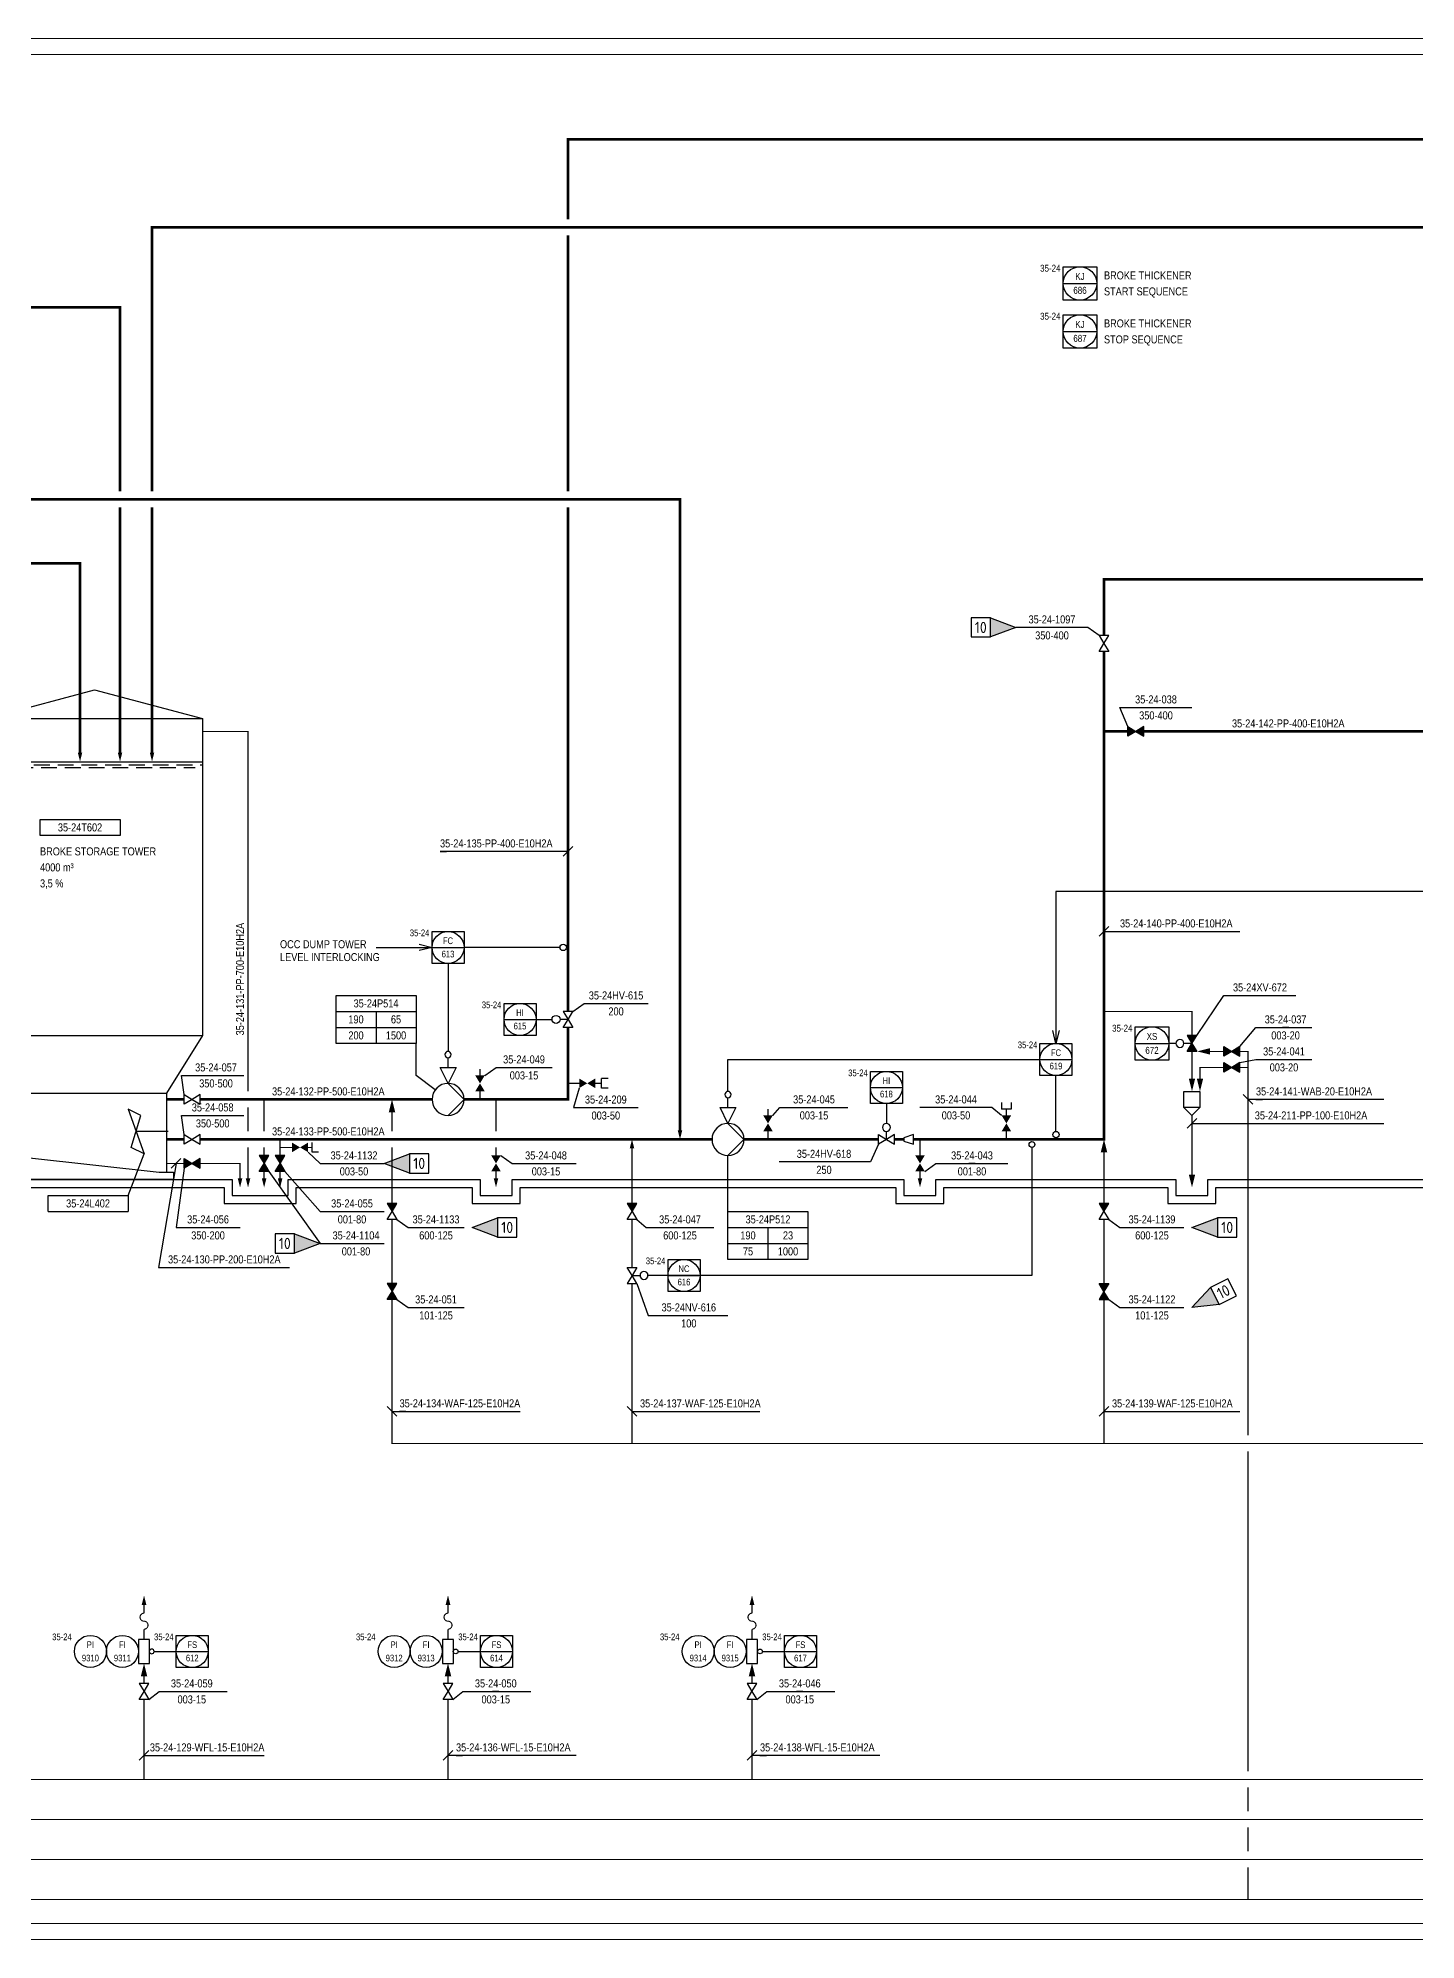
# Model space of a CAD drawing. Header units: millimetres. Extents: x -55 to 6506, y -5 to 599.
# Drawn here: x 4219 to 4650, y 0 to 594 of the extents above; entities that cross this region are included whole.
import ezdxf
from ezdxf.enums import TextEntityAlignment as Align

# ---------------------------------------------------------------- set-up
doc = ezdxf.new("R2010")
doc.units = ezdxf.units.MM
doc.header["$LTSCALE"] = 10
doc.header["$MEASUREMENT"] = 0
doc.linetypes.add('DASHEDX2', pattern=[1.5, 1, -0.5])
doc.layers.get('0').update_dxf_attribs({"linetype": 'CONTINUOUS'})
for name, color, linetype in [('P-A-SHEET', 3, 'CONTINUOUS'), ('P-AGITATOR_POS', 7, 'CONTINUOUS'), ('P-COOLING_WATER', 3, 'CONTINUOUS'), ('P-CVPOS', 7, 'CONTINUOUS'), ('P-EQUIPMENTS', 7, 'CONTINUOUS'), ('P-FITTINGS', 7, 'CONTINUOUS'), ('P-FLOOR', 7, 'CONTINUOUS'), ('P-INSTRPOS', 7, 'CONTINUOUS'), ('P-INSTRPOS_TEXTS', 7, 'CONTINUOUS'), ('P-INSTRU', 7, 'CONTINUOUS'), ('P-LINEPOS', 7, 'CONTINUOUS'), ('P-MASS1', 6, 'CONTINUOUS'), ('P-OTHER', 7, 'CONTINUOUS'), ('P-PUMP_POS', 7, 'CONTINUOUS'), ('P-PUMPS', 7, 'CONTINUOUS'), ('P-REJECT', 22, 'CONTINUOUS'), ('P-REVISIONS', 1, 'CONTINUOUS'), ('P-SEALING_WATER', 3, 'CONTINUOUS'), ('P-SYMB', 7, 'CONTINUOUS'), ('P-TANK_POS', 7, 'CONTINUOUS'), ('P-TEXT', 7, 'CONTINUOUS'), ('P-VALVEPOS', 7, 'CONTINUOUS'), ('P-VENTS', 7, 'CONTINUOUS'), ('P-WATER', 3, 'CONTINUOUS'), ('P-WHITE_WATER', 3, 'CONTINUOUS'), ('PI0ATT', 7, 'CONTINUOUS')]:
    doc.layers.add(name, color=color, linetype=linetype)
doc.styles.add('Arial', font='ARIALN.TTF')
doc.styles.add('CTS_REV', font='isocp.shx')
doc.styles.add('ROMANS', font='ARIALN.TTF')
doc.styles.get("Standard").update_dxf_attribs({"font": 'ARIALN.TTF'})

# ---------------------------------------------------------------- blocks, each defined once
blk = doc.blocks.new('PPI_0100X')
at = {"color": 0}
blk.add_circle((0, 0), 0.75, dxfattribs=at)
at = {"layer": 'PI0ATT', "color": 0, "flags": 1}
for tag, p in [('ANTNIMI', (-0.88, -0.31)), ('ANTPOS', (-0.88, -0.39)), ('ANTPNIM', (-0.88, -0.48)), ('ANTDN', (-0.88, -0.56)), ('ANTPN', (-0.88, -0.64)), ('ANTMAT', (-0.88, -0.73)), ('ANTLIIT', (-0.88, -0.81)), ('ANTPITU', (-0.88, -0.89)), ('ANTERI1', (-0.88, -0.98)), ('ANTPHAV', (-0.88, -1.06)), ('ANTSIPO', (-0.88, -1.14)), ('ANTAILY', (-0.88, -1.23)), ('ANTTIH', (-0.88, -1.31)), ('ANTALUE', (-0.88, -1.39)), ('ANTKPAI', (-0.88, -1.48)), ('ANTLMP', (-0.88, -1.56)), ('ANTYLAM', (-0.88, -1.64)), ('ANTLISA', (-0.88, -1.73))]:
    blk.add_attdef(tag, p, '', height=0.05, dxfattribs=at)
blk = doc.blocks.new('P7A1252')
at = {"color": 0, "linetype": 'ByBlock'}
for p, q in [((0, -1.5), (0, 1.5)), ((2, 1.5), (0, 1.5)), ((2, -1.5), (0, -1.5))]:
    blk.add_line(p, q, dxfattribs=at)
blk = doc.blocks.new('P7A1105')
at = {"color": 0, "linetype": 'ByBlock'}
for points in [[(-3, 1.8), (-3, -1.8), (0, 0)], [(0, 0), (3, 1.8), (3, -1.8)]]:
    blk.add_solid(points, dxfattribs=at)
blk = doc.blocks.new('P7A0200')
at = {"color": 0, "linetype": 'ByBlock'}
for p, q in [((0, 5), (5, 0)), ((5, 0), (0, -5))]:
    blk.add_line(p, q, dxfattribs=at)
blk.add_lwpolyline([(0, -5, 1), (0, 5, 1)], format="xyb", close=True, dxfattribs=at)
blk = doc.blocks.new('P7A1106')
at = {"color": 0, "linetype": 'ByBlock'}
for p, q in [((3, 1.8), (0, 0)), ((3, -1.8), (3, 1.8)), ((0, 0), (3, -1.8))]:
    blk.add_line(p, q, dxfattribs=at)
blk.add_lwpolyline([(-3, 1.8), (0, 0), (-3, -1.8)], close=True, dxfattribs=at)
blk.add_solid([(3, 1.8), (0, 0), (3, -1.8)], dxfattribs=at)
blk = doc.blocks.new('P7A1120')
at = {"color": 0, "linetype": 'ByBlock'}
blk.add_line((0, 0), (0, 3), dxfattribs=at)
for points in [[(-3, 1.8), (0, 0), (-3, -1.8)], [(3, 1.8), (0, 0), (3, -1.8)]]:
    blk.add_lwpolyline(points, close=True, dxfattribs=at)
blk.add_lwpolyline([(-1.5, 4.5, 1), (1.5, 4.5, 1)], format="xyb", close=True, dxfattribs=at)
blk = doc.blocks.new('PPI_1204A')
at = {"color": 0, "linetype": 'ByBlock'}
for p, q in [((-6, -6), (-6, 6)), ((-6, 6), (6, 6)), ((-6, 0), (6, 0)), ((6, 6), (6, -6)), ((6, -6), (-6, -6))]:
    blk.add_line(p, q, dxfattribs=at)
blk.add_circle((0, 0), 6, dxfattribs=at)
blk = doc.blocks.new('PPI_0900A')
at = {"color": 0, "linetype": 'ByBlock'}
blk.add_line((-1, 0), (1, 0), dxfattribs=at)
blk = doc.blocks.new('PPI_1000A')
at = {"color": 0, "linetype": 'ByBlock'}
blk.add_line((-1, 0), (1, 0), dxfattribs=at)
blk = doc.blocks.new('PPI_1100A')
at = {"color": 0, "linetype": 'ByBlock'}
blk.add_line((0, 0), (2, 0), dxfattribs=at)
blk = doc.blocks.new('PR46FDB')
h = blk.add_hatch(color=0)
h.paths.add_polyline_path([(-3, -1.8), (-3, 1.8), (0, 0)])
h.paths.add_polyline_path([(3, -1.8), (3, 1.8), (0, 0)])
at = {"color": 0, "linetype": 'ByBlock'}
for points in [[(-3, -1.8), (-3, 1.8), (0, 0)], [(3, -1.8), (3, 1.8), (0, 0)]]:
    blk.add_lwpolyline(points, close=True, dxfattribs=at)
blk = doc.blocks.new('PR46FE9')
h = blk.add_hatch(color=0)
h.paths.add_polyline_path([(-3, -1.8), (-3, 1.8), (0, 0)])
h.paths.add_polyline_path([(3, -1.8), (3, 1.8), (0, 0)])
at = {"color": 0, "linetype": 'ByBlock'}
for points in [[(-3, -1.8), (-3, 1.8), (0, 0)], [(3, -1.8), (3, 1.8), (0, 0)]]:
    blk.add_lwpolyline(points, close=True, dxfattribs=at)
blk = doc.blocks.new('P7A1305')
at = {"color": 0, "linetype": 'ByBlock'}
blk.add_solid([(-4, -1), (-4, 1), (0, 0)], dxfattribs=at)
blk = doc.blocks.new('PPI_1200A')
at = {"color": 0, "linetype": 'ByBlock'}
blk.add_circle((0, 0), 6, dxfattribs=at)
blk = doc.blocks.new('P7A1212')
at = {"color": 0, "linetype": 'ByBlock'}
for p, q in [((0, -1.5), (0, 1.5)), ((2, -1.5), (0, -1.5))]:
    blk.add_line(p, q, dxfattribs=at)
blk = doc.blocks.new('P7A1304')
at = {"color": 0, "linetype": 'ByBlock'}
blk.add_line((1.5, 1.5), (-1.5, -1.5), dxfattribs=at)
blk = doc.blocks.new('PPI_0102B')
at = {"color": 0, "linetype": 'ByBlock'}
blk.add_circle((0, -1), 1, dxfattribs=at)
blk = doc.blocks.new('PR19081')
h = blk.add_hatch(color=0)
h.paths.add_polyline_path([(-3, -1.8), (-3, 1.8), (0, 0)])
h.paths.add_polyline_path([(3, -1.8), (3, 1.8), (0, 0)])
at = {"color": 0, "linetype": 'ByBlock'}
for points in [[(-3, -1.8), (-3, 1.8), (0, 0)], [(3, -1.8), (3, 1.8), (0, 0)]]:
    blk.add_lwpolyline(points, close=True, dxfattribs=at)
blk = doc.blocks.new('P7A1210')
at = {"color": 0, "linetype": 'ByBlock'}
blk.add_lwpolyline([(-3, 1.5), (-3, -1.5), (0, -0.5), (0, 0.5)], close=True, dxfattribs=at)
blk = doc.blocks.new('PPI_0802A-25_0')
at = {"color": 0, "linetype": 'ByBlock'}
for p, q in [((0, -5), (0, 0)), ((0, 0), (25, 0)), ((25, 0), (25, -5)), ((0, -5), (25, -5))]:
    blk.add_line(p, q, dxfattribs=at)
blk = doc.blocks.new('PRMF2F2')
h = blk.add_hatch(color=0)
h.paths.add_polyline_path([(-3, -1.8), (-3, 1.8), (0, 0)])
h.paths.add_polyline_path([(3, -1.8), (3, 1.8), (0, 0)])
at = {"layer": 'P-VENTS', "color": 7, "linetype": 'Continuous'}
for points in [[(-3, -1.8), (-3, 1.8), (0, 0)], [(3, -1.8), (3, 1.8), (0, 0)]]:
    blk.add_lwpolyline(points, close=True, dxfattribs=at)
blk = doc.blocks.new('P7A1100')
at = {"color": 0, "linetype": 'ByBlock'}
for points in [[(-3, -1.8), (-3, 1.8), (0, 0)], [(3, -1.8), (3, 1.8), (0, 0)]]:
    blk.add_lwpolyline(points, close=True, dxfattribs=at)
blk = doc.blocks.new('PPI_0521A-25_0')
at = {"color": 0, "linetype": 'ByBlock'}
for p, q in [((0, 0), (25, 0)), ((0, -15), (0, 0)), ((25, 0), (25, -15)), ((0, -5), (25, -5)), ((12.5, -5), (12.5, -15)), ((0, -10), (25, -10)), ((25, -15), (0, -15))]:
    blk.add_line(p, q, dxfattribs=at)
blk = doc.blocks.new('PPI_0700A-25_0')
at = {"color": 0, "linetype": 'ByBlock'}
for p, q in [((0, 0), (25, 0)), ((0, -5), (0, 0)), ((25, 0), (25, -5)), ((25, -5), (0, -5))]:
    blk.add_line(p, q, dxfattribs=at)
blk = doc.blocks.new('CVMD4A3')
at = {"color": 0, "linetype": 'Continuous'}
blk.add_lwpolyline([(-1.5, 4.5, -1), (1.5, 4.5, -1), (-1.5, 4.5)], format="xyb", close=True, dxfattribs=at)
blk.add_lwpolyline([(0, 0), (0, 3)], dxfattribs=at)
at = {"layer": 'P-VENTS', "color": 0, "linetype": 'Continuous'}
for points in [[(-3, -1.8), (-3, 1.8), (0, 0)], [(3, -1.8), (3, 1.8), (0, 0)]]:
    blk.add_lwpolyline(points, close=True, dxfattribs=at)
blk = doc.blocks.new('P7A13E8')
at = {"color": 0, "linetype": 'Continuous'}
for points in [[(0, 5), (0, 8)], [(-2.5, 5), (2.5, 5), (0, 0), (-2.5, 5)]]:
    blk.add_lwpolyline(points, dxfattribs=at)
for start, end in [(90, 270), (270, 90)]:
    blk.add_arc((0, 9), 1, start, end, dxfattribs=at)
blk = doc.blocks.new('PRMD55D')
at = {"layer": 'P-OTHER'}
h = blk.add_hatch(color=0, dxfattribs=at)
h.dxf.hatch_style = 1
h.paths.add_polyline_path([(-3, -1.8), (-3, 1.8), (0, 0)])
h.paths.add_polyline_path([(3, -1.8), (3, 1.8), (0, 0)])
at = {"layer": 'P-VENTS', "color": 0, "linetype": 'Continuous'}
for points in [[(-3, -1.8), (-3, 1.8), (0, 0)], [(3, -1.8), (3, 1.8), (0, 0)]]:
    blk.add_lwpolyline(points, close=True, dxfattribs=at)
blk = doc.blocks.new('P7A0113')
at = {"color": 0, "linetype": 'ByBlock'}
for p, q in [((-10, 160), (27.5, 170)), ((27.5, 170), (65, 160)), ((-10, 160), (65, 160)), ((-10, 145), (-10, 160)), ((65, 160), (65, 145)), ((-10, 50), (-10, 145)), ((-10, 145), (65, 145)), ((65, 145), (65, 50)), ((-10, 50), (65, 50)), ((2.5, 30), (-10, 50)), ((65, 50), (52.5, 30)), ((2.5, 30), (52.5, 30)), ((2.5, 7.5), (2.5, 30)), ((52.5, 30), (52.5, 2.5)), ((0, 0), (0, 7.5)), ((0, 7.5), (2.5, 7.5)), ((2.5, 7.5), (5, 7.5)), ((5, 7.5), (50, 2.5)), ((55, 0), (0, 0)), ((50, 2.5), (52.5, 2.5)), ((52.5, 2.5), (55, 2.5)), ((55, 2.5), (55, 0))]:
    blk.add_line(p, q, dxfattribs=at)
at = {"color": 0, "linetype": 'DASHEDX2', "ltscale": 0.55, "flags": 128}
for points in [[(-10, 144), (65, 144)], [(-7.5, 143), (62.5, 143)]]:
    blk.add_lwpolyline(points, dxfattribs=at)
blk = doc.blocks.new('P7A1312')
at = {"color": 0, "linetype": 'ByBlock'}
for p, q in [((-8.5, 5), (-12.5, 7)), ((-12.5, 7), (-7.5, -7)), ((-11.5, -5), (-8.5, 5)), ((0, 0), (-10, 0)), ((-7.5, -7), (-11.5, -5))]:
    blk.add_line(p, q, dxfattribs=at)
blk = doc.blocks.new('P7A1309')
at = {"color": 0, "linetype": 'ByBlock'}
for p, q in [((-4, 1), (0, 0)), ((0, 0), (-4, -1))]:
    blk.add_line(p, q, dxfattribs=at)
blk = doc.blocks.new('PRMEA3B')
at = {"layer": 'P-OTHER'}
h = blk.add_hatch(color=0, dxfattribs=at)
h.paths.add_polyline_path([(-3, 1.8), (-3, -1.8), (0, 0)])
h.paths.add_polyline_path([(3, -1.8), (3, 1.8), (0, 0)])
at = {"layer": 'P-VENTS', "color": 0, "linetype": 'Continuous'}
for points in [[(-3, -1.8), (-3, 1.8), (0, 0)], [(3, -1.8), (3, 1.8), (0, 0)]]:
    blk.add_lwpolyline(points, close=True, dxfattribs=at)
blk.add_lwpolyline([(-1.5, 4.5, -1), (1.5, 4.5, -1), (-1.5, 4.5)], format="xyb", close=True, dxfattribs=at)
blk.add_lwpolyline([(0, 0), (0, 3)], dxfattribs=at)
blk = doc.blocks.new('PRMEA49')
at = {"layer": 'P-OTHER'}
h = blk.add_hatch(color=0, dxfattribs=at)
h.paths.add_polyline_path([(-3, 1.8), (-3, -1.8), (0, 0)])
h.paths.add_polyline_path([(3, -1.8), (3, 1.8), (0, 0)])
at = {"layer": 'P-VENTS', "color": 0, "linetype": 'Continuous'}
for points in [[(-3, -1.8), (-3, 1.8), (0, 0)], [(3, -1.8), (3, 1.8), (0, 0)]]:
    blk.add_lwpolyline(points, close=True, dxfattribs=at)
blk = doc.blocks.new('PRMEA55')
at = {"layer": 'P-OTHER'}
h = blk.add_hatch(color=0, dxfattribs=at)
h.paths.add_polyline_path([(-3, 1.8), (-3, -1.8), (0, 0)])
h.paths.add_polyline_path([(3, -1.8), (3, 1.8), (0, 0)])
at = {"layer": 'P-VENTS', "color": 0, "linetype": 'Continuous'}
for points in [[(-3, -1.8), (-3, 1.8), (0, 0)], [(3, -1.8), (3, 1.8), (0, 0)]]:
    blk.add_lwpolyline(points, close=True, dxfattribs=at)
blk = doc.blocks.new('P7A1372')
at = {"color": 0, "linetype": 'ByBlock'}
blk.add_lwpolyline([(-14, 3), (-14, -3), (-8, -3), (-8, 3)], close=True, dxfattribs=at)
blk.add_lwpolyline([(-8, 3), (0, 0), (-8, -3)], dxfattribs=at)
blk.add_solid([(-8, -3), (-8, 3), (0, 0)], dxfattribs=at)
at = {"color": 7, "linetype": 'Continuous', "style": 'CTS_REV'}
blk.add_attdef('A', text='', height=3.5, dxfattribs=at).set_placement((-11, 0), align=Align.MIDDLE)
blk = doc.blocks.new('P7A1369')
at = {"color": 0, "linetype": 'ByBlock'}
blk.add_lwpolyline([(8, -3), (0, 0), (8, 3)], dxfattribs=at)
blk.add_lwpolyline([(14, -3), (14, 3), (8, 3), (8, -3)], close=True, dxfattribs=at)
blk.add_solid([(8, 3), (8, -3), (0, 0)], dxfattribs=at)
at = {"color": 7, "linetype": 'Continuous', "style": 'CTS_REV'}
blk.add_attdef('A', text='', height=3.5, dxfattribs=at).set_placement((11, 0), align=Align.MIDDLE)

msp = doc.modelspace()

# ---------------------------------------------------------------- linework, layer by layer
at = {"layer": 'P-A-SHEET', "color": 7, "const_width": 0.35}
for points in [[(-50, 0), (6501, 0), (6501, 594), (-50, 594)], [(-45, 5), (6496, 5), (6496, 589), (-45, 589)]]:
    msp.add_lwpolyline(points, close=True, dxfattribs=at)
at = {"layer": 'P-COOLING_WATER', "const_width": 0.35}
for points in [[(5972.5, 37.5), (15, 37.5)], [(15, 25), (5972.5, 25)]]:
    msp.add_lwpolyline(points, dxfattribs=at)
at = {"layer": 'P-CVPOS'}
for points in [[(4386.5, 290), (4390, 292.5), (4410, 292.5)], [(4581.5, 282.5), (4590, 295), (4612.5, 295)], [(4482, 248.5), (4479.5, 243), (4451, 243)], [(4406.5, 205), (4410, 195), (4435, 195)]]:
    msp.add_lwpolyline(points, dxfattribs=at)
at = {"layer": 'P-FLOOR'}
for points in [[(4075, 237.5), (4280, 237.5), (4280, 232.5), (4297.5, 232.5), (4297.5, 237.5), (4357.5, 237.5), (4357.5, 232.5), (4367.5, 232.5), (4367.5, 237.5), (4490, 237.5), (4490, 232.5), (4500, 232.5), (4500, 237.5), (4575, 237.5), (4575, 232.5), (4585, 232.5), (4585, 237.5), (4765, 237.5), (4765, 232.5), (4780, 232.5), (4780, 237.5), (4882.5, 237.5)], [(4077.5, 235), (4277.5, 235), (4277.5, 230), (4300, 230), (4300, 235), (4355, 235), (4355, 230), (4370, 230), (4370, 235), (4487.5, 235), (4487.5, 230), (4502.5, 230), (4502.5, 235), (4572.5, 235), (4572.5, 230), (4587.5, 230), (4587.5, 235), (4762.5, 235), (4762.5, 230), (4782.5, 230), (4782.5, 235), (4882.5, 235)]]:
    msp.add_lwpolyline(points, dxfattribs=at)
at = {"layer": 'P-INSTRU'}
for points in [[(4925, 327.5), (4537.5, 327.5), (4537.5, 280)], [(4382.5, 310), (4352.5, 310)], [(4347.5, 305), (4347.5, 277.5)], [(4375, 287.5), (4380, 287.5)], [(4575, 280), (4572.72, 280)], [(4435, 265), (4435, 275), (4532.5, 275)], [(4537.5, 252.5), (4537.5, 270)], [(4484.5, 261.25), (4484.5, 255)], [(4530, 247.5), (4530, 207.5), (4410, 207.5)], [(4416.25, 207.5), (4410, 207.5)], [(4255.63, 90), (4262.57, 90)], [(4350.65, 90), (4357.5, 90)], [(4445.76, 90), (4452.5, 90)]]:
    msp.add_lwpolyline(points, dxfattribs=at)
at = {"layer": 'P-LINEPOS'}
for points in [[(4385, 340), (4345, 340)], [(4552.5, 315), (4595, 315)], [(4580, 255), (4640, 255)], [(4262.5, 242.5), (4257, 210), (4298, 210)], [(4330, 165), (4332.5, 165), (4370, 165)], [(4405, 165), (4445, 165)], [(4552.5, 165), (4595, 165)], [(4252.5, 57.5), (4290, 57.5)], [(4387.5, 57.5), (4347.5, 57.5)], [(4482.5, 57.5), (4442.5, 57.5)]]:
    msp.add_lwpolyline(points, dxfattribs=at)
at = {"layer": 'P-MASS1'}
for points, const_width in [([(4385, 537.5), (4385, 562.5), (5973.5, 562.5)], 0.8), ([(4255, 452.5), (4255, 535), (5112.5, 535), (5112.5, 525)], 0.8), ([(4385, 452.51), (4385, 532.5)], 0.8), ([(2205, 480), (2205, 510), (4245, 510), (4245, 452.5)], 0.8), ([(4420, 252.8), (4420, 450), (4042.5, 450), (4042.5, 417.5), (4042.54, 430), (4042.54, 265), (3977.5, 265)], 0.8), ([(4245, 447.5), (4245, 370.86)], 0.8), ([(4255, 370.86), (4255, 447.5)], 0.8), ([(4385, 290), (4385, 447.51)], 0.8), ([(3987.54, 250), (4092.5, 250), (4092.5, 430), (4232.5, 430), (4232.5, 370.86)], 0.8), ([(4552.5, 407.5), (4552.5, 425), (4865, 425)], 0.8), ([(4552.5, 402.5), (4552.5, 250), (4493, 250)], 0.8), ([(4552.5, 380), (4552.5, 382.5)], 0.4), ([(4552.5, 377.5), (4560, 377.5)], 0.8), ([(4565, 377.5), (4940, 377.5)], 0.8), ([(4552.5, 345), (4552.5, 362.5)], 0.8), ([(4352.5, 262.5), (4385, 262.5), (4385, 285)], 0.8), ([(4259.5, 262.5), (4265, 262.5)], 0.8), ([(4270, 262.5), (4330.5, 262.5)], 0.8), ([(4330, 262.5), (4342.5, 262.5)], 0.8), ([(4265, 250), (4259.5, 250)], 0.8), ([(4430, 250), (4270, 250)], 0.8), ([(4440, 250), (4482, 250)], 0.8), ([(4487, 250), (4490, 250)], 0.8)]:
    msp.add_lwpolyline(points, dxfattribs=dict(at, const_width=const_width))
at = {"layer": 'P-OTHER'}
for points in [[(4325, 310), (4342.5, 310)], [(4582.5, 260), (4577.5, 260), (4577.5, 265), (4582.5, 265), (4582.5, 260)], [(4640, 262.5), (4597.5, 262.5)], [(4577.5, 260), (4580, 257.5), (4582.5, 260)], [(4247.5, 232.5), (4252.5, 245.5)], [(4435, 227.5), (4435, 245)]]:
    msp.add_lwpolyline(points, dxfattribs=at)
for points in [[(4250.75, 86.25), (4254.25, 86.25), (4254.25, 93.75), (4250.75, 93.75), (4250.75, 86.25)], [(4345.75, 86.25), (4349.25, 86.25), (4349.25, 93.75), (4345.75, 93.75), (4345.75, 86.25)], [(4440.75, 86.25), (4444.25, 86.25), (4444.25, 93.75), (4440.75, 93.75), (4440.75, 86.25)]]:
    msp.add_lwpolyline(points, close=True, dxfattribs=at)
at = {"layer": 'P-PUMP_POS'}
msp.add_lwpolyline([(4343.5, 265.5), (4337.5, 270), (4337.5, 280)], dxfattribs=at)
at = {"layer": 'P-REJECT', "const_width": 0.35}
for points in [[(4270.75, 377.5), (4285, 377.5), (4285, 265)], [(4580, 282.5), (4580, 290), (4552.5, 290)], [(4580, 269), (4580, 277.5)], [(4357.5, 270), (4357.5, 272)], [(4385.01, 267.53), (4388.51, 267.53)], [(4393.51, 267.53), (4395.51, 267.53)], [(4290, 252.5), (4290, 262.5)], [(4357.5, 262.5), (4357.5, 265)], [(4362.5, 262.5), (4362.5, 252.5)], [(4285, 260), (4285, 252.5)], [(4447.5, 257.5), (4447.5, 259.5)], [(4522, 257.5), (4522, 259.5)], [(4580, 257.5), (4580, 239)], [(4295, 245), (4295, 250)], [(4447.5, 250), (4447.5, 252.5)], [(4495, 250), (4495, 245)], [(4522, 250), (4522, 252.5)], [(4285, 247.5), (4285.01, 237.8)], [(4290, 245), (4290, 247.5)], [(4295, 247.5), (4298.75, 247.5)], [(4303.75, 247.5), (4305, 247.5)], [(4362.5, 247.5), (4362.5, 245)], [(4265, 242.5), (4259.5, 242.5)], [(4282.5, 237.8), (4282.5, 242.5), (4270, 242.5)], [(4290, 237.8), (4290, 240)], [(4295, 237.8), (4295, 240)], [(4362.5, 240), (4362.5, 237.8)], [(4495, 240), (4495, 236.77)]]:
    msp.add_lwpolyline(points, dxfattribs=at)
at = {"layer": 'P-SEALING_WATER', "const_width": 0.35}
for points in [[(4252.5, 93.75), (4252.5, 96.94), (4252.5, 96.94, 1), (4252.5, 99.44, -1), (4252.5, 101.94), (4252.5, 105.59)], [(4347.5, 93.75), (4347.5, 96.94), (4347.5, 96.94, 1), (4347.5, 99.44, -1), (4347.5, 101.94), (4347.5, 105.59)], [(4442.5, 93.75), (4442.5, 96.94), (4442.5, 96.94, 1), (4442.5, 99.44, -1), (4442.5, 101.94), (4442.5, 105.59)]]:
    msp.add_lwpolyline(points, format="xyb", dxfattribs=at)
msp.add_lwpolyline([(15, 50), (5972.5, 50)], dxfattribs=at)
at = {"layer": 'P-VALVEPOS'}
for points in [[(4551, 407.5), (4547.5, 410), (4525, 410)], [(4560, 379), (4557.5, 385), (4580, 385)], [(4595, 279), (4600, 285), (4617.5, 285)], [(4595, 274), (4600, 275), (4617.5, 275)], [(4265, 264), (4264.2, 270), (4283.7, 270)], [(4359, 270), (4362.5, 272.5), (4380, 272.5)], [(4388.51, 266.03), (4386.71, 259.96), (4406.94, 259.96)], [(4265, 251.5), (4264.2, 257.5), (4283.7, 257.5)], [(4449, 257.5), (4451.25, 260), (4472.5, 260)], [(4520.5, 257.5), (4517.5, 260), (4495, 260)], [(4303.75, 246), (4307.5, 242.5), (4327.5, 242.5)], [(4364, 245), (4367.5, 242.5), (4387.5, 242.5)], [(4265, 241), (4262.5, 222.5), (4282.5, 222.5)], [(4291.5, 240), (4307.5, 217.5), (4327.5, 217.5)], [(4296.5, 240), (4307.5, 227.5), (4327.5, 227.5)], [(4496.5, 240), (4500, 242.5), (4522.5, 242.5)], [(4331.5, 225), (4335, 222.5), (4352.5, 222.5)], [(4406.5, 225), (4409.38, 222.5), (4430.62, 222.5)], [(4554, 225), (4557.5, 222.5), (4577.5, 222.5)], [(4331.5, 200), (4335, 197.5), (4352.5, 197.5)], [(4554, 200), (4557.5, 197.5), (4577.5, 197.5)], [(4254, 75), (4257.18, 77.5), (4278.43, 77.5)], [(4349, 75), (4352.18, 77.5), (4373.43, 77.5)], [(4444, 75), (4447.18, 77.5), (4468.43, 77.5)]]:
    msp.add_lwpolyline(points, dxfattribs=at)
at = {"layer": 'P-WATER', "const_width": 0.35}
for points in [[(4585.62, 277.5), (4590, 277.5)], [(4595, 277.5), (4597.5, 277.5), (4597.5, 227.5), (4597.5, 157.5)], [(4582.5, 267.5), (4582.5, 272.5), (4590, 272.5)], [(4595, 272.5), (4597.5, 272.5)], [(4597.5, 152.5), (4597.5, 52.5)], [(4252.5, 80), (4252.5, 82.25)], [(4347.5, 80), (4347.5, 82.25)], [(4442.5, 80), (4442.5, 82.25)], [(4252.5, 75), (4252.5, 50)], [(4347.5, 75), (4347.5, 50)], [(4442.5, 75), (4442.5, 50)], [(4597.5, 47.5), (4597.5, 40)], [(4597.5, 35), (4597.5, 27.5)], [(4597.5, 22.5), (4597.5, 15), (4597.5, 12.5)], [(15, 12.5), (5272.5, 12.5)]]:
    msp.add_lwpolyline(points, dxfattribs=at)
at = {"layer": 'P-WHITE_WATER', "const_width": 0.35}
for points in [[(4552.5, 315), (4552.5, 252.5)], [(4330, 252.5), (4330, 260)], [(4330, 230), (4330, 247.5)], [(4405, 247.94), (4405, 230)], [(4552.5, 233.75), (4552.5, 247.5)], [(4552.5, 247.5), (4552.5, 233.75)], [(4552.5, 233.75), (4552.5, 230)], [(4330, 205), (4330, 225)], [(4405, 225), (4405, 210)], [(4552.5, 225), (4552.5, 205)], [(4552.5, 225), (4552.5, 205)], [(4552.5, 205), (4552.5, 225)], [(4405, 205), (4405, 205)], [(4405, 155), (4405, 205)], [(4405, 155), (4330, 155), (4330, 200)], [(4552.5, 201.25), (4552.5, 155)], [(4522.5, 155), (4405, 155)], [(4522.5, 155), (4625, 155), (5925, 155)]]:
    msp.add_lwpolyline(points, dxfattribs=at)

# ---------------------------------------------------------------- block references
at = {"layer": 'P-AGITATOR_POS', "color": 140}
msp.add_blockref('PPI_0802A-25_0', (4222.5, 232.5), dxfattribs=at)
at = {"layer": 'P-CVPOS', "color": 140}
for p in [(4400.01, 292.5), (4601.25, 295), (4422.75, 195)]:
    msp.add_blockref('PPI_1000A', p, dxfattribs=at)
at = {"layer": 'P-CVPOS', "color": 140, "rotation": 180}
msp.add_blockref('PPI_1000A', (4465, 243), dxfattribs=at)
at = {"layer": 'P-EQUIPMENTS', "xscale": 0.9000000000000001, "yscale": 0.9000000000000001, "zscale": 0.9000000000000001}
msp.add_blockref('P7A0113', (4212.25, 237.5), dxfattribs=at)
at = {"layer": 'P-FITTINGS', "rotation": 180}
msp.add_blockref('P7A1210', (4490, 250), dxfattribs=at)
at = {"layer": 'P-INSTRPOS', "color": 140}
for name, p, xscale, yscale, zscale in [('PPI_1204A', (4545, 517.5), 0.87, 0.87, 0.87), ('PPI_1204A', (4545, 502.5), 0.87, 0.87, 0.87), ('PPI_1204A', (4347.5, 310), 0.833333, 0.833333, 0.833333), ('PPI_1204A', (4370, 287.5), 0.833333, 0.833333, 0.833333), ('PPI_1204A', (4537.5, 275), 0.8333, 0.8333, 0.8333), ('PPI_1204A', (4567.5, 280), 0.87, 0.87, 0.87), ('PPI_1200A', (4235.74, 90), 0.8333, 0.8333, 0.8333), ('PPI_1200A', (4245.74, 90), 0.8333, 0.8333, 0.8333), ('PPI_1204A', (4267.57, 90), 0.8333, 0.8333, 0.8333), ('PPI_1200A', (4330.67, 90), 0.833299999999781, 0.833299999999781, 0.833299999999781), ('PPI_1200A', (4340.67, 90), 0.833299999999781, 0.833299999999781, 0.833299999999781), ('PPI_1204A', (4362.64, 90), 0.833299999999781, 0.833299999999781, 0.833299999999781), ('PPI_1200A', (4425.67, 90), 0.833299999999781, 0.833299999999781, 0.833299999999781), ('PPI_1200A', (4435.67, 90), 0.833299999999781, 0.833299999999781, 0.833299999999781), ('PPI_1204A', (4457.64, 90), 0.833299999999781, 0.833299999999781, 0.833299999999781)]:
    msp.add_blockref(name, p, dxfattribs=dict(at, xscale=xscale, yscale=yscale, zscale=zscale))
at = {"layer": 'P-INSTRU', "color": 140, "rotation": 90}
msp.add_blockref('PPI_0102B', (4382.5, 310), dxfattribs=at)
at = {"layer": 'P-INSTRU', "color": 140}
for name, p, xscale, yscale, zscale in [('PPI_1204A', (4484.5, 266.25), 0.833333333333334, 0.833333333333334, 0.833333333333334), ('PPI_0100X', (4530, 248.4), 1.2, 1.2, 1.2), ('PPI_1204A', (4421.25, 207.5), 0.833333333333334, 0.833333333333334, 0.833333333333334)]:
    msp.add_blockref(name, p, dxfattribs=dict(at, xscale=xscale, yscale=yscale, zscale=zscale))
for name, p in [('PPI_0102B', (4537.5, 252.5)), ('PPI_0100X', (4349.9, 90)), ('PPI_0100X', (4445.01, 90))]:
    msp.add_blockref(name, p, dxfattribs=at)
at = {"layer": 'P-INSTRU', "color": 140, "xscale": -1}
msp.add_blockref('PPI_0100X', (4254.9, 90), dxfattribs=at)
at = {"layer": 'P-LINEPOS', "color": 140}
for p in [(4592.5, 377.5), (4345, 340), (4557.5, 315), (4292.5, 262.5), (4600, 262.5), (4292.5, 250), (4599.63, 255), (4260, 210), (4332.36, 165.03), (4407.5, 165), (4555, 165), (4254.32, 57.5), (4350, 57.5), (4445, 57.5)]:
    msp.add_blockref('PPI_1100A', p, dxfattribs=at)
at = {"layer": 'P-LINEPOS'}
for p in [(4385, 340), (4552.5, 315), (4580, 255), (4347.5, 57.5), (4442.5, 57.5)]:
    msp.add_blockref('P7A1304', p, dxfattribs=at)
at = {"layer": 'P-LINEPOS', "color": 140, "rotation": 90}
msp.add_blockref('PPI_1100A', (4285, 282.5), dxfattribs=at)
at = {"layer": 'P-LINEPOS', "rotation": 90}
for p in [(4330, 165), (4405, 165)]:
    msp.add_blockref('P7A1304', p, dxfattribs=at)
at = {"layer": 'P-PUMP_POS', "color": 140}
for p in [(4312.5, 295), (4435, 227.5)]:
    msp.add_blockref('PPI_0521A-25_0', p, dxfattribs=at)
at = {"layer": 'P-PUMPS'}
for p in [(4347.5, 262.5), (4435, 250)]:
    msp.add_blockref('P7A0200', p, dxfattribs=at)
at = {"layer": 'P-REVISIONS'}
for name, p in [('P7A1372', (4525, 410)), ('P7A1369', (4327.5, 242.5)), ('P7A1372', (4307.5, 217.5)), ('P7A1369', (4355, 222.5)), ('P7A1369', (4580, 222.5))]:
    msp.add_blockref(name, p, dxfattribs=at).add_auto_attribs({'A': '10'})
at = {"layer": 'P-REVISIONS', "rotation": 26.56505117707798}
msp.add_blockref('P7A1369', (4580, 197.5), dxfattribs=at).add_auto_attribs({'A': '10'})
at = {"layer": 'P-SYMB'}
for p, xscale, yscale, zscale, rotation in [((4232.5, 368.06), 0.7, 0.7, 0.7, 270), ((4245, 368.06), 0.7, 0.7, 0.7, 270), ((4255, 368.06), 0.7, 0.7, 0.7, 270), ((4405, 250), 0.7, 0.7, 0.7, 90), ((4420, 250), 0.7, 0.7, 0.7, 270), ((4282.5, 235), 0.7, 0.7, 0.7, 270), ((4285, 235), 0.7, 0.7, 0.7, 270), ((4290.03, 235), 0.7, 0.7, 0.7, 270), ((4295.03, 235), 0.7, 0.7, 0.7, 270), ((4362.5, 235), 0.7, 0.7, 0.7, 270), ((4495, 235), 0.7, 0.7, 0.7, 270), ((4252.5, 107.5), 0.75, 0.75, 0.75, 90.00000000000001), ((4347.5, 107.5), 0.75, 0.75, 0.75, 90.00000000000001), ((4442.5, 107.5), 0.75, 0.75, 0.75, 90.00000000000001)]:
    msp.add_blockref('P7A1305', p, dxfattribs=dict(at, xscale=xscale, yscale=yscale, zscale=zscale, rotation=rotation))
for name, p in [('P7A1309', (4342.5, 310)), ('P7A13E8', (4347.5, 267.5)), ('P7A1252', (4395.51, 267.53)), ('P7A13E8', (4435, 255)), ('P7A1312', (4260, 252.5)), ('P7A1304', (4262.5, 242.5)), ('P7A1212', (4305, 247.5)), ('P7A1304', (4552.5, 165)), ('P7A1304', (4252.5, 57.5))]:
    msp.add_blockref(name, p, dxfattribs=at)
for name, p, rotation in [('P7A1309', (4537.5, 280), 270), ('P7A1305', (4330, 262.5), 90), ('P7A1252', (4522, 259.5), 89.99999887977441), ('P7A1305', (4552.5, 250), 90), ('P7A1305', (4252.5, 86.25), 90), ('P7A1305', (4347.5, 86.25), 90), ('P7A1305', (4442.5, 86.25), 90)]:
    msp.add_blockref(name, p, dxfattribs=dict(at, rotation=rotation))
at = {"layer": 'P-SYMB', "xscale": -1}
for name, p in [('P7A1305', (4581.62, 277.5)), ('P7A1304', (4597.5, 262.5))]:
    msp.add_blockref(name, p, dxfattribs=at)
at = {"layer": 'P-SYMB', "xscale": -1, "rotation": 89.99999999999993}
for p in [(4580, 265), (4582.5, 265), (4580, 235)]:
    msp.add_blockref('P7A1305', p, dxfattribs=at)
at = {"layer": 'P-TANK_POS', "color": 140}
msp.add_blockref('PPI_0700A-25_0', (4220, 350), dxfattribs=at)
at = {"layer": 'P-VALVEPOS', "color": 140, "rotation": 180}
for p in [(4536.25, 410), (4506.25, 260), (4511.25, 242.5)]:
    msp.add_blockref('PPI_0900A', p, dxfattribs=at)
at = {"layer": 'P-VALVEPOS', "color": 140}
for p in [(4568.75, 385), (4608.75, 275), (4275, 270), (4371.25, 272.5), (4273.95, 257.5), (4396.82, 259.96), (4461.88, 260), (4318.12, 242.5), (4378.12, 242.5), (4317.5, 227.5), (4272.5, 222.5), (4343.75, 222.5), (4420, 222.5), (4567.5, 222.5), (4318.75, 217.5), (4343.75, 197.5), (4567.5, 197.5)]:
    msp.add_blockref('PPI_0900A', p, dxfattribs=at)
at = {"layer": 'P-VALVEPOS', "color": 140, "xscale": -1}
for p in [(4609.25, 285), (4362.43, 77.5), (4457.43, 77.5)]:
    msp.add_blockref('PPI_0900A', p, dxfattribs=at)
at = {"layer": 'P-VALVEPOS', "color": 140, "xscale": -1, "rotation": 180}
msp.add_blockref('PPI_0900A', (4267.43, 77.5), dxfattribs=at)
at = {"layer": 'P-VENTS'}
for name, p, xscale, yscale, zscale, rotation in [('P7A1100', (4552.5, 405), 0.8333333333333341, 0.8333333333333341, 0.8333333333333341, 90), ('CVMD4A3', (4385, 287.5), 0.8333333333333341, 0.8333333333333341, 0.8333333333333341, 90), ('PRMEA3B', (4580, 280), -0.8333333333333334, 0.8333333333333334, 0.8333333333333334, 89.99999999999993), ('P7A1105', (4357.5, 267.5), 0.8333333333332575, 0.8333333333332575, 0.8333333333332575, 90), ('P7A1105', (4447.5, 255), 0.8333333333332575, 0.8333333333332575, 0.8333333333332575, 90), ('P7A1105', (4522, 255), 0.8333333333332548, 0.8333333333332551, 0.8333333333332551, 89.99999887977441), ('PR46FE9', (4290, 242.5), 0.833333333333334, 0.833333333333334, 0.833333333333334, 90), ('PR46FE9', (4295, 242.5), 0.833333333333334, 0.833333333333334, 0.833333333333334, 90), ('P7A1105', (4362.5, 242.5), 0.8333333333332575, 0.8333333333332575, 0.8333333333332575, 270), ('P7A1105', (4495, 242.5), 0.8333333333332575, 0.8333333333332575, 0.8333333333332575, 270), ('P7A1106', (4330, 227.5), 0.8333333333333341, 0.8333333333333341, 0.8333333333333341, 90), ('P7A1106', (4405, 227.5), 0.833, 0.833, 0.833, 90), ('P7A1106', (4552.5, 227.5), 0.8333333333333341, 0.8333333333333341, 0.8333333333333341, 90), ('P7A1120', (4405, 207.5), 0.833, 0.833, 0.833, 270), ('PRMD55D', (4330, 202.5), 0.8333333333333341, 0.8333333333333341, 0.8333333333333341, 90), ('PR19081', (4552.5, 202.5), 0.833333333333334, 0.833333333333334, 0.833333333333334, 270), ('P7A1100', (4252.5, 77.5), 0.833, 0.833, 0.833, 90.00000000000001), ('P7A1100', (4347.5, 77.5), 0.833, 0.833, 0.833, 90.00000000000001), ('P7A1100', (4442.5, 77.5), 0.833, 0.833, 0.833, 90.00000000000001)]:
    msp.add_blockref(name, p, dxfattribs=dict(at, xscale=xscale, yscale=yscale, zscale=zscale, rotation=rotation))
for name, p, xscale, yscale, zscale in [('PRMF2F2', (4562.5, 377.5), 0.8333333333333341, 0.8333333333333341, 0.8333333333333341), ('PRMEA49', (4592.5, 277.5), -0.8333333333333334, 0.8333333333333334, 0.8333333333333334), ('PRMEA55', (4592.5, 272.5), -0.8333333333333334, 0.8333333333333334, 0.8333333333333334), ('P7A1105', (4391.01, 267.53), 0.8333333333332575, 0.8333333333332575, 0.8333333333332575), ('P7A1100', (4267.5, 262.5), 0.8333333333333341, 0.8333333333333341, 0.8333333333333341), ('P7A1100', (4267.5, 250), 0.8333333333333334, 0.8333333333333334, 0.8333333333333334), ('P7A1120', (4484.5, 250), 0.833, 0.833, 0.833), ('PR46FDB', (4267.5, 242.5), -0.833333333333334, 0.833333333333334, 0.833333333333334)]:
    msp.add_blockref(name, p, dxfattribs=dict(at, xscale=xscale, yscale=yscale, zscale=zscale))
at = {"layer": 'P-VENTS', "extrusion": (0, 0, -1), "xscale": 0.8333333333332575, "yscale": 0.8333333333332575, "zscale": -0.8333333333333341, "rotation": 180}
msp.add_blockref('P7A1105', (-4301.25, 247.5), dxfattribs=at)

# ---------------------------------------------------------------- texts
at = {"layer": 'P-AGITATOR_POS', "color": 140, "style": 'Arial'}
msp.add_text('35-24L402', height=2.5, dxfattribs=at).set_placement((4235, 230), align=Align.MIDDLE)
at = {"layer": 'P-CVPOS', "color": 140, "style": 'Arial'}
for s, p in [('35-24XV-672', (4601.25, 297.5)), ('35-24HV-615', (4400.01, 295)), ('200', (4400.01, 290)), ('35-24HV-618', (4465, 245.5)), ('250', (4465, 240.5)), ('35-24NV-616', (4422.75, 197.5)), ('100', (4422.75, 192.5))]:
    msp.add_text(s, height=2.5, dxfattribs=at).set_placement(p, align=Align.MIDDLE)
at = {"layer": 'P-INSTRPOS_TEXTS', "style": 'Arial'}
for height, p in [(2.175, (4538.91, 521.15)), (2.175, (4538.91, 506.15)), (2.083, (4341.67, 313.5)), (2.083, (4364.17, 291)), (2.175, (4561.41, 283.65)), (2.083, (4531.67, 278.5)), (2.083, (4478.67, 269.75)), (2.083, (4415.42, 211)), (2.083, (4229.91, 93.5)), (2.083, (4261.74, 93.5)), (2.083, (4324.84, 93.5)), (2.083, (4356.81, 93.5)), (2.083, (4419.84, 93.5)), (2.083, (4451.81, 93.5))]:
    msp.add_text('35-24', height=height, dxfattribs=at).set_placement(p, align=Align.RIGHT)
for s, height, p in [('KJ', 2.175, (4545, 519.67)), ('686', 2.175, (4545, 515.33)), ('KJ', 2.175, (4545, 504.68)), ('687', 2.175, (4545, 500.32)), ('FC', 2.083, (4347.5, 312.08)), ('613', 2.083, (4347.5, 307.92)), ('615', 2.083, (4370, 285.42)), ('HI', 2.083, (4370, 289.58)), ('XS', 2.175, (4567.5, 282.18)), ('619', 2.083, (4537.5, 272.92)), ('FC', 2.083, (4537.5, 277.08)), ('672', 2.175, (4567.5, 277.82)), ('HI', 2.083, (4484.5, 268.33)), ('618', 2.083, (4484.5, 264.17)), ('NC', 2.083, (4421.25, 209.58)), ('616', 2.083, (4421.25, 205.42)), ('PI', 2.083, (4235.74, 92.08)), ('FI', 2.083, (4245.74, 92.08)), ('FS', 2.083, (4267.57, 92.08)), ('PI', 2.083, (4330.67, 92.08)), ('FI', 2.083, (4340.67, 92.08)), ('FS', 2.083, (4362.64, 92.08)), ('PI', 2.083, (4425.67, 92.08)), ('FI', 2.083, (4435.67, 92.08)), ('FS', 2.083, (4457.64, 92.08)), ('9310', 2.083, (4235.74, 87.92)), ('9311', 2.083, (4245.74, 87.92)), ('612', 2.083, (4267.57, 87.92)), ('9312', 2.083, (4330.67, 87.92)), ('9313', 2.083, (4340.67, 87.92)), ('614', 2.083, (4362.64, 87.92)), ('9314', 2.083, (4425.67, 87.92)), ('9315', 2.083, (4435.67, 87.92)), ('617', 2.083, (4457.64, 87.92))]:
    msp.add_text(s, height=height, dxfattribs=at).set_placement(p, align=Align.MIDDLE)
at = {"layer": 'P-LINEPOS', "color": 140, "style": 'Arial'}
for s, p in [('35-24-142-PP-400-E10H2A', (4592.5, 380)), ('35-24-135-PP-400-E10H2A', (4345, 342.5)), ('35-24-140-PP-400-E10H2A', (4557.5, 317.5)), ('35-24-132-PP-500-E10H2A', (4292.5, 265)), ('35-24-141-WAB-20-E10H2A', (4600, 265)), ('35-24-211-PP-100-E10H2A', (4599.63, 257.5)), ('35-24-133-PP-500-E10H2A', (4292.5, 252.5)), ('35-24-130-PP-200-E10H2A', (4260, 212.5)), ('35-24-134-WAF-125-E10H2A', (4332.36, 167.53)), ('35-24-137-WAF-125-E10H2A', (4407.5, 167.5)), ('35-24-139-WAF-125-E10H2A', (4555, 167.5)), ('35-24-129-WFL-15-E10H2A', (4254.32, 60)), ('35-24-136-WFL-15-E10H2A', (4350, 60)), ('35-24-138-WFL-15-E10H2A', (4445, 60))]:
    msp.add_text(s, height=2.5, dxfattribs=at).set_placement(p, align=Align.MIDDLE_LEFT)
msp.add_text('35-24-131-PP-700-E10H2A', height=2.5, rotation=90, dxfattribs=at).set_placement((4282.5, 282.5), align=Align.MIDDLE_LEFT)
at = {"layer": 'P-PUMP_POS', "color": 140, "style": 'Arial'}
for s, p in [('35-24P514', (4325, 292.5)), ('190', (4318.75, 287.5)), ('65', (4331.25, 287.5)), ('200', (4318.75, 282.5)), ('1500', (4331.25, 282.5)), ('35-24P512', (4447.5, 225)), ('190', (4441.25, 220)), ('23', (4453.75, 220)), ('75', (4441.25, 215)), ('1000', (4453.75, 215))]:
    msp.add_text(s, height=2.5, dxfattribs=at).set_placement(p, align=Align.MIDDLE)
at = {"layer": 'P-TANK_POS', "color": 140, "style": 'Arial'}
msp.add_text('35-24T602', height=2.5, dxfattribs=at).set_placement((4232.5, 347.5), align=Align.MIDDLE)
for s, p in [('BROKE STORAGE TOWER', (4220, 340)), ('4000 m³', (4220, 335)), ('3,5 %', (4220, 330))]:
    msp.add_text(s, height=2.5, dxfattribs=at).set_placement(p, align=Align.MIDDLE_LEFT)
at = {"layer": 'P-TEXT', "style": 'ROMANS'}
for s, p in [('BROKE THICKENER', (4552.5, 520)), ('START SEQUENCE', (4552.5, 515)), ('BROKE THICKENER', (4552.5, 505)), ('STOP SEQUENCE', (4552.5, 500)), ('OCC DUMP TOWER', (4295, 310.99)), ('LEVEL INTERLOCKING', (4295, 306.98))]:
    msp.add_text(s, height=2.5, dxfattribs=at).set_placement(p, align=Align.MIDDLE_LEFT)
at = {"layer": 'P-VALVEPOS', "color": 140, "style": 'Arial'}
for s, p in [('35-24-1097', (4536.25, 412.5)), ('350-400', (4536.25, 407.5)), ('35-24-038', (4568.75, 387.5)), ('350-400', (4568.75, 382.5)), ('35-24-037', (4609.25, 287.5)), ('003-20', (4609.25, 282.5)), ('35-24-057', (4275, 272.5)), ('35-24-049', (4371.25, 275)), ('35-24-041', (4608.75, 277.5)), ('003-20', (4608.75, 272.5)), ('350-500', (4275, 267.5)), ('003-15', (4371.25, 270)), ('35-24-209', (4396.82, 262.46)), ('35-24-045', (4461.88, 262.5)), ('35-24-044', (4506.25, 262.5)), ('35-24-058', (4273.95, 260)), ('350-500', (4273.95, 255)), ('003-50', (4396.82, 257.46)), ('003-15', (4461.88, 257.5)), ('003-50', (4506.25, 257.5)), ('35-24-1132', (4318.12, 245)), ('35-24-048', (4378.12, 245)), ('35-24-043', (4511.25, 245)), ('003-50', (4318.12, 240)), ('003-15', (4378.12, 240)), ('001-80', (4511.25, 240)), ('35-24-056', (4272.5, 225)), ('35-24-055', (4317.5, 230)), ('001-80', (4317.5, 225)), ('35-24-1133', (4343.75, 225)), ('35-24-047', (4420, 225)), ('35-24-1139', (4567.5, 225)), ('350-200', (4272.5, 220)), ('35-24-1104', (4318.75, 220)), ('600-125', (4343.75, 220)), ('600-125', (4420, 220)), ('600-125', (4567.5, 220)), ('001-80', (4318.75, 215)), ('35-24-051', (4343.75, 200)), ('101-125', (4343.75, 195)), ('35-24-1122', (4567.5, 200)), ('101-125', (4567.5, 195)), ('35-24-059', (4267.43, 80)), ('35-24-050', (4362.43, 80)), ('35-24-046', (4457.43, 80)), ('003-15', (4267.43, 75)), ('003-15', (4362.43, 75)), ('003-15', (4457.43, 75))]:
    msp.add_text(s, height=2.5, dxfattribs=at).set_placement(p, align=Align.MIDDLE)

doc.saveas('drawing.dxf')
